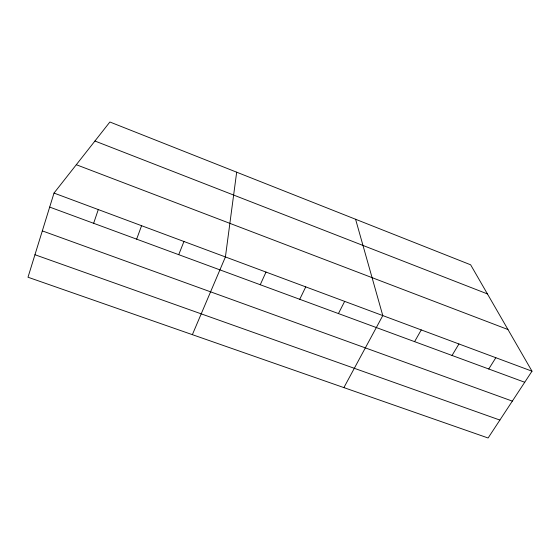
<?xml version="1.0" encoding="UTF-8"?>
<svg xmlns="http://www.w3.org/2000/svg" width="560" height="560" viewBox="0 0 560 560"><rect width="100%" height="100%" fill="white"/><g stroke="black" fill="none" stroke-linecap="round" stroke-linejoin="round"><path stroke-width="0.84" d="M236.67 172.186L225.414 256.942L192.367 334.663M54.012 193.074L28 277.228L488.103 437.997L532 371.189L470.631 264.796L109.886 122.003L54.012 193.074L532 371.189M93.639 223.3L98.28 209.573M136.64 239.155L141.582 225.708M178.724 254.674L183.953 241.493M260.253 284.739L266 272.069M299.747 299.299L305.746 286.881M338.429 313.565L344.666 301.378M343.889 387.611L382.788 315.588L355.586 219.261M414.582 341.649L421.26 329.924M452.046 355.46L458.934 343.966M488.754 368.998L495.838 357.714M34.951 254.73L499.884 420.063M42.322 230.895L512.337 401.121M49.679 207.088L524.727 382.263M76.307 164.717L507.969 329.532M94.934 141.022L487.431 293.923"/></g></svg>
